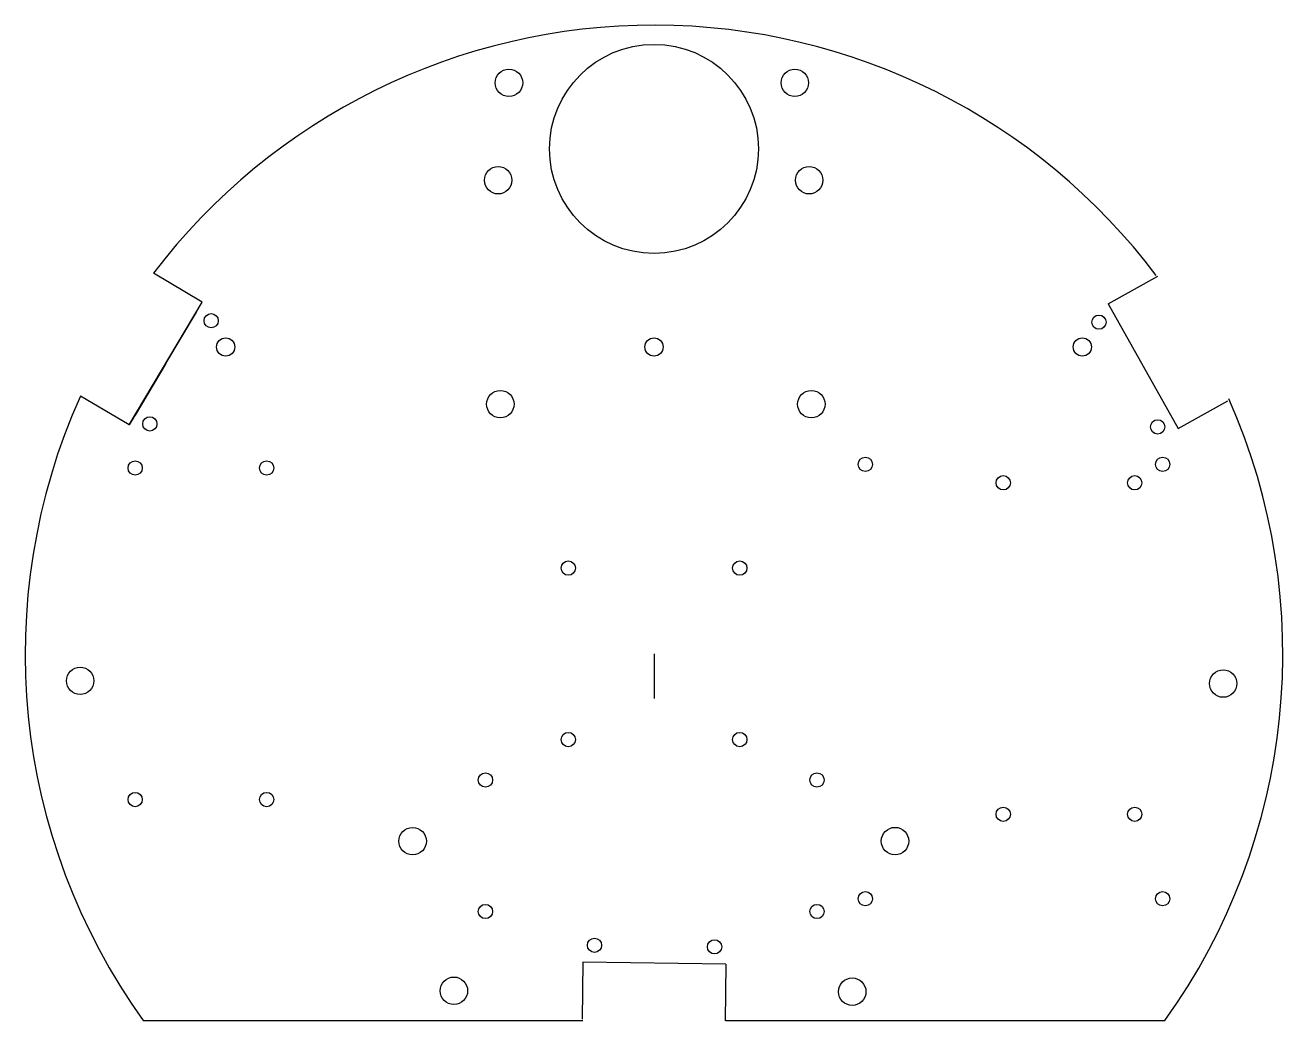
# Model space of a CAD drawing. Header units: inches. Extents: x 17.1 to 39.1, y 5.8 to 23.2.
import ezdxf

# ---------------------------------------------------------------- set-up
doc = ezdxf.new("R2010")
doc.units = ezdxf.units.IN
doc.header["$MEASUREMENT"] = 0

msp = doc.modelspace()

# ---------------------------------------------------------------- linework, layer by layer
for p, q in [((20.248, 18.378), (19.395, 18.885)), ((36.097, 18.349), (36.963, 18.834)), ((18.971, 16.229), (20.248, 18.378)), ((36.097, 18.349), (37.319, 16.168)), ((19.609, 17.303), (20.146, 18.206)), ((19.609, 17.303), (18.971, 16.229)), ((19.609, 17.303), (19.073, 16.401)), ((18.971, 16.229), (18.118, 16.736)), ((37.319, 16.168), (38.185, 16.653)), ((28.15, 12.225), (28.15, 11.446)), ((26.905, 6.828), (26.892, 5.836)), ((29.405, 6.796), (26.905, 6.828)), ((29.405, 6.796), (29.392, 5.804)), ((19.213, 5.812), (26.905, 5.812)), ((29.405, 5.812), (37.087, 5.812))]:
    msp.add_line(p, q)
for centre, radius in [((28.15, 21.06), 1.828), ((25.613, 22.215), 0.24), ((30.613, 22.215), 0.24), ((25.425, 20.511), 0.24), ((30.865, 20.511), 0.24), ((20.404, 18.053), 0.125), ((35.933, 18.028), 0.125), ((20.657, 17.594), 0.16), ((28.15, 17.594), 0.16), ((35.643, 17.594), 0.16), ((25.462, 16.593), 0.24), ((30.902, 16.593), 0.24), ((19.331, 16.248), 0.125), ((36.96, 16.196), 0.125), ((31.847, 15.54), 0.125), ((37.047, 15.54), 0.125), ((19.074, 15.476), 0.125), ((21.374, 15.476), 0.125), ((34.259, 15.218), 0.125), ((36.559, 15.218), 0.125), ((26.65, 13.725), 0.125), ((29.65, 13.725), 0.125), ((18.113, 11.752), 0.24), ((38.107, 11.705), 0.24), ((26.65, 10.725), 0.125), ((29.65, 10.725), 0.125), ((25.201, 10.017), 0.125), ((31.001, 10.017), 0.125), ((19.074, 9.676), 0.125), ((21.374, 9.676), 0.125), ((34.259, 9.418), 0.125), ((36.559, 9.418), 0.125), ((23.928, 8.947), 0.24), ((32.366, 8.949), 0.24), ((31.847, 7.94), 0.125), ((37.047, 7.94), 0.125), ((25.201, 7.717), 0.125), ((31.001, 7.717), 0.125), ((27.109, 7.126), 0.125), ((29.209, 7.099), 0.125), ((24.65, 6.33), 0.24), ((31.618, 6.314), 0.24)]:
    msp.add_circle(centre, radius)
for start, end in [(36.9846, 142.7384), (155.7884, 215.6613), (324.3387, 23.9347)]:
    msp.add_arc((28.15, 12.225), 11, start, end)

doc.saveas('drawing.dxf')
